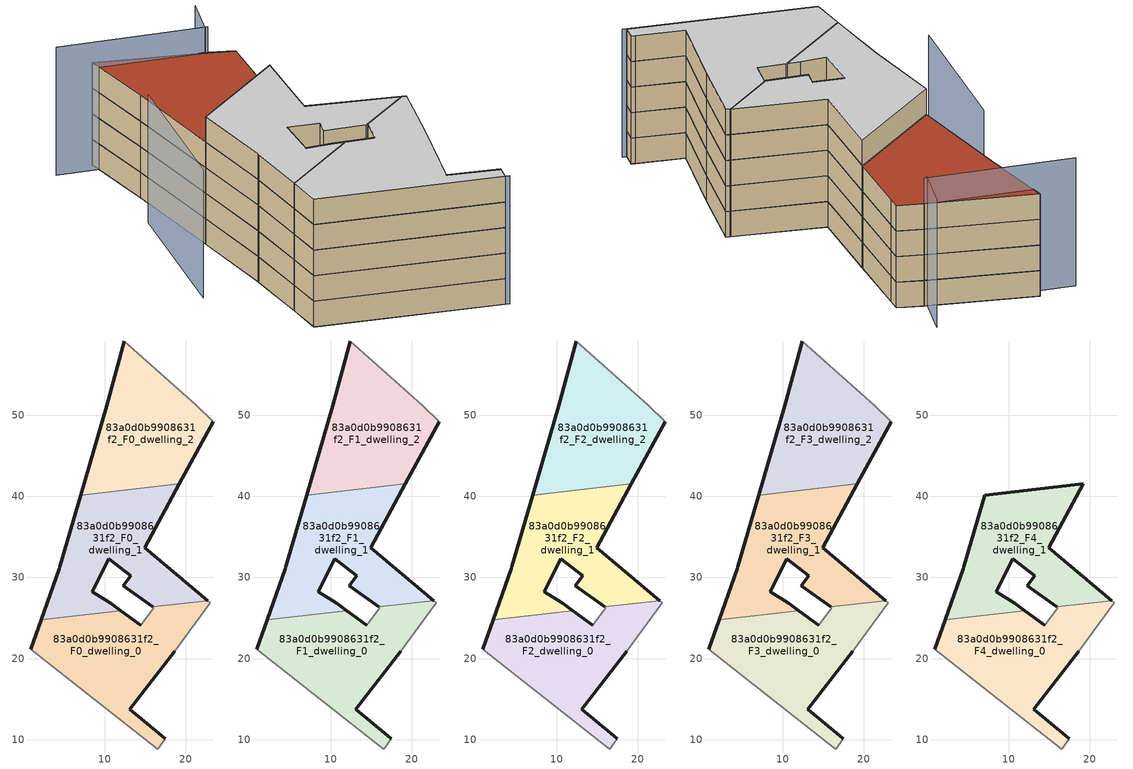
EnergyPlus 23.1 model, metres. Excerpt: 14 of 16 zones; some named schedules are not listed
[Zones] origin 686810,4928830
83a0d0b9908631f2_F0_dwelling_0
 floor ground (EU_floor_Construction): 17.44,10.14 17.06,10.46 13.1,13.74 18.62,20.88 23.03,26.85 22.68,27.14 15.93,26.36 16.04,26.28 14.45,24.09 11.96,25.9 2.16,24.76 0.89,21.17 16.55,8.85 z0
 wall outside (EU_wall_Construction): 0.89,21.17 2.16,24.76 / 11.96,25.9 14.45,24.09 / 18.62,20.88 13.1,13.74 17.06,10.46 17.44,10.14 z0:3
 wall adiabatic (EU_wall_Construction): 17.44,10.14 16.55,8.85 0.89,21.17 / 14.45,24.09 16.04,26.28 15.93,26.36 / 22.68,27.14 23.03,26.85 18.62,20.88 z0:3
 wall to 83a0d0b9908631f2_F0_dwelling_1 (EU_wall_Construction): 2.16,24.76 11.96,25.9 / 15.93,26.36 22.68,27.14 z0:3
83a0d0b9908631f2_F0_dwelling_1
 floor ground (EU_floor_Construction): 22.68,27.14 14.95,33.65 19.21,41.53 7.04,40.12 4.47,31.32 4.39,31.09 2.16,24.76 11.96,25.9 10.72,26.8 8.44,28.26 10.49,32.3 13.18,30.21 12.3,28.99 15.93,26.36 z0
 wall outside (EU_wall_Construction): 15.93,26.36 12.3,28.99 13.18,30.21 10.49,32.3 8.44,28.26 10.72,26.8 11.96,25.9 / 2.16,24.76 4.39,31.09 4.47,31.32 7.04,40.12 / 19.21,41.53 14.95,33.65 22.68,27.14 z0:3
 wall to 83a0d0b9908631f2_F0_dwelling_2 (EU_wall_Construction): 7.04,40.12 19.21,41.53 z0:3
83a0d0b9908631f2_F0_dwelling_2
 floor ground (EU_floor_Construction): 19.21,41.53 22.69,47.97 23.37,49.22 21.3,51.21 12.42,59.14 10.26,51.17 7.04,40.12 z0
 wall outside (EU_wall_Construction): 7.04,40.12 10.26,51.17 12.42,59.14 / 23.37,49.22 22.69,47.97 19.21,41.53 z0:3
 wall adiabatic (EU_wall_Construction): 12.42,59.14 21.3,51.21 23.37,49.22 z0:3
83a0d0b9908631f2_F1_dwelling_0
 floor to 83a0d0b9908631f2_F0_dwelling_0 (EU_floor_Construction): 17.44,10.14 17.06,10.46 13.1,13.74 18.62,20.88 23.03,26.85 22.68,27.14 15.93,26.36 16.04,26.28 14.45,24.09 11.96,25.9 2.16,24.76 0.89,21.17 16.55,8.85 z3
 wall outside (EU_wall_Construction): 0.89,21.17 2.16,24.76 / 11.96,25.9 14.45,24.09 / 18.62,20.88 13.1,13.74 17.06,10.46 17.44,10.14 z3:6
 wall adiabatic (EU_wall_Construction): 17.44,10.14 16.55,8.85 0.89,21.17 / 14.45,24.09 16.04,26.28 15.93,26.36 / 22.68,27.14 23.03,26.85 18.62,20.88 z3:6
 wall to 83a0d0b9908631f2_F1_dwelling_1 (EU_wall_Construction): 2.16,24.76 11.96,25.9 / 15.93,26.36 22.68,27.14 z3:6
83a0d0b9908631f2_F1_dwelling_1
 floor to 83a0d0b9908631f2_F0_dwelling_1 (EU_floor_Construction): 22.68,27.14 14.95,33.65 19.21,41.53 7.04,40.12 4.47,31.32 4.39,31.09 2.16,24.76 11.96,25.9 10.72,26.8 8.44,28.26 10.49,32.3 13.18,30.21 12.3,28.99 15.93,26.36 z3
 wall outside (EU_wall_Construction): 15.93,26.36 12.3,28.99 13.18,30.21 10.49,32.3 8.44,28.26 10.72,26.8 11.96,25.9 / 2.16,24.76 4.39,31.09 4.47,31.32 7.04,40.12 / 19.21,41.53 14.95,33.65 22.68,27.14 z3:6
 wall to 83a0d0b9908631f2_F1_dwelling_2 (EU_wall_Construction): 7.04,40.12 19.21,41.53 z3:6
83a0d0b9908631f2_F1_dwelling_2
 floor to 83a0d0b9908631f2_F0_dwelling_2 (EU_floor_Construction): 19.21,41.53 22.69,47.97 23.37,49.22 21.3,51.21 12.42,59.14 10.26,51.17 7.04,40.12 z3
 wall outside (EU_wall_Construction): 7.04,40.12 10.26,51.17 12.42,59.14 / 23.37,49.22 22.69,47.97 19.21,41.53 z3:6
 wall adiabatic (EU_wall_Construction): 12.42,59.14 21.3,51.21 23.37,49.22 z3:6
83a0d0b9908631f2_F2_dwelling_0
 floor to 83a0d0b9908631f2_F1_dwelling_0 (EU_floor_Construction): 17.44,10.14 17.06,10.46 13.1,13.74 18.62,20.88 23.03,26.85 22.68,27.14 15.93,26.36 16.04,26.28 14.45,24.09 11.96,25.9 2.16,24.76 0.89,21.17 16.55,8.85 z6
 wall outside (EU_wall_Construction): 0.89,21.17 2.16,24.76 / 11.96,25.9 14.45,24.09 / 18.62,20.88 13.1,13.74 17.06,10.46 17.44,10.14 z6:9
 wall adiabatic (EU_wall_Construction): 17.44,10.14 16.55,8.85 0.89,21.17 / 14.45,24.09 16.04,26.28 15.93,26.36 / 22.68,27.14 23.03,26.85 18.62,20.88 z6:9
 wall to 83a0d0b9908631f2_F2_dwelling_1 (EU_wall_Construction): 2.16,24.76 11.96,25.9 / 15.93,26.36 22.68,27.14 z6:9
83a0d0b9908631f2_F2_dwelling_1
 floor to 83a0d0b9908631f2_F1_dwelling_1 (EU_floor_Construction): 22.68,27.14 14.95,33.65 19.21,41.53 7.04,40.12 4.47,31.32 4.39,31.09 2.16,24.76 11.96,25.9 10.72,26.8 8.44,28.26 10.49,32.3 13.18,30.21 12.3,28.99 15.93,26.36 z6
 wall outside (EU_wall_Construction): 15.93,26.36 12.3,28.99 13.18,30.21 10.49,32.3 8.44,28.26 10.72,26.8 11.96,25.9 / 2.16,24.76 4.39,31.09 4.47,31.32 7.04,40.12 / 19.21,41.53 14.95,33.65 22.68,27.14 z6:9
 wall to 83a0d0b9908631f2_F2_dwelling_2 (EU_wall_Construction): 7.04,40.12 19.21,41.53 z6:9
83a0d0b9908631f2_F2_dwelling_2
 floor to 83a0d0b9908631f2_F1_dwelling_2 (EU_floor_Construction): 19.21,41.53 22.69,47.97 23.37,49.22 21.3,51.21 12.42,59.14 10.26,51.17 7.04,40.12 z6
 wall outside (EU_wall_Construction): 7.04,40.12 10.26,51.17 12.42,59.14 / 23.37,49.22 22.69,47.97 19.21,41.53 z6:9
 wall adiabatic (EU_wall_Construction): 12.42,59.14 21.3,51.21 23.37,49.22 z6:9
83a0d0b9908631f2_F3_dwelling_0
 floor to 83a0d0b9908631f2_F2_dwelling_0 (EU_floor_Construction): 17.44,10.14 17.06,10.46 13.1,13.74 18.62,20.88 23.03,26.85 22.68,27.14 15.93,26.36 16.04,26.28 14.45,24.09 11.96,25.9 2.16,24.76 0.89,21.17 16.55,8.85 z9
 wall outside (EU_wall_Construction): 0.89,21.17 2.16,24.76 / 11.96,25.9 14.45,24.09 / 18.62,20.88 13.1,13.74 17.06,10.46 17.44,10.14 z9:12
 wall adiabatic (EU_wall_Construction): 17.44,10.14 16.55,8.85 0.89,21.17 / 14.45,24.09 16.04,26.28 15.93,26.36 / 22.68,27.14 23.03,26.85 18.62,20.88 z9:12
 wall to 83a0d0b9908631f2_F3_dwelling_1 (EU_wall_Construction): 2.16,24.76 11.96,25.9 / 15.93,26.36 22.68,27.14 z9:12
83a0d0b9908631f2_F3_dwelling_1
 floor to 83a0d0b9908631f2_F2_dwelling_1 (EU_floor_Construction): 22.68,27.14 14.95,33.65 19.21,41.53 7.04,40.12 4.47,31.32 4.39,31.09 2.16,24.76 11.96,25.9 10.72,26.8 8.44,28.26 10.49,32.3 13.18,30.21 12.3,28.99 15.93,26.36 z9
 wall outside (EU_wall_Construction): 15.93,26.36 12.3,28.99 13.18,30.21 10.49,32.3 8.44,28.26 10.72,26.8 11.96,25.9 / 2.16,24.76 4.39,31.09 4.47,31.32 7.04,40.12 / 19.21,41.53 14.95,33.65 22.68,27.14 z9:12
 wall to 83a0d0b9908631f2_F3_dwelling_2 (EU_wall_Construction): 7.04,40.12 19.21,41.53 z9:12
83a0d0b9908631f2_F3_dwelling_2
 floor to 83a0d0b9908631f2_F2_dwelling_2 (EU_floor_Construction): 19.21,41.53 22.69,47.97 23.37,49.22 21.3,51.21 12.42,59.14 10.26,51.17 7.04,40.12 z9
 wall outside (EU_wall_Construction): 7.04,40.12 10.26,51.17 12.42,59.14 / 23.37,49.22 22.69,47.97 19.21,41.53 z9:12
 wall adiabatic (EU_wall_Construction): 12.42,59.14 21.3,51.21 23.37,49.22 z9:12
 roof outside (EU_roof_Construction): 21.3,51.21 23.37,49.22 22.69,47.97 19.21,41.53 7.04,40.12 10.26,51.17 12.42,59.14 z12
83a0d0b9908631f2_F4_dwelling_0
 floor to 83a0d0b9908631f2_F3_dwelling_0 (EU_floor_Construction): 17.44,10.14 17.06,10.46 13.1,13.74 18.62,20.88 23.03,26.85 22.68,27.14 15.93,26.36 16.04,26.28 14.45,24.09 11.96,25.9 2.16,24.76 0.89,21.17 16.55,8.85 z12
 wall outside (EU_wall_Construction): 0.89,21.17 2.16,24.76 / 11.96,25.9 14.45,24.09 / 18.62,20.88 13.1,13.74 17.06,10.46 17.44,10.14 z12:15
 wall adiabatic (EU_wall_Construction): 17.44,10.14 16.55,8.85 0.89,21.17 / 14.45,24.09 16.04,26.28 15.93,26.36 / 22.68,27.14 23.03,26.85 18.62,20.88 z12:15
 wall to 83a0d0b9908631f2_F4_dwelling_1 (EU_wall_Construction): 2.16,24.76 11.96,25.9 / 15.93,26.36 22.68,27.14 z12:15
 ceiling to 83a0d0b9908631f2_F5_dwelling_0 (EU_floor_Construction): 23.03,26.85 18.62,20.88 13.1,13.74 17.06,10.46 17.44,10.14 16.55,8.85 0.89,21.17 2.16,24.76 11.96,25.9 14.45,24.09 16.04,26.28 15.93,26.36 22.68,27.14 z15
83a0d0b9908631f2_F4_dwelling_1
 floor to 83a0d0b9908631f2_F3_dwelling_1 (EU_floor_Construction): 22.68,27.14 14.95,33.65 19.21,41.53 7.04,40.12 4.47,31.32 4.39,31.09 2.16,24.76 11.96,25.9 10.72,26.8 8.44,28.26 10.49,32.3 13.18,30.21 12.3,28.99 15.93,26.36 z12
 wall outside (EU_wall_Construction): 15.93,26.36 12.3,28.99 13.18,30.21 10.49,32.3 8.44,28.26 10.72,26.8 11.96,25.9 / 2.16,24.76 4.39,31.09 4.47,31.32 7.04,40.12 19.21,41.53 14.95,33.65 22.68,27.14 z12:15
 ceiling to 83a0d0b9908631f2_F5_dwelling_1 (EU_floor_Construction): 19.21,41.53 14.95,33.65 22.68,27.14 15.93,26.36 12.3,28.99 13.18,30.21 10.49,32.3 8.44,28.26 10.72,26.8 11.96,25.9 2.16,24.76 4.39,31.09 4.47,31.32 7.04,40.12 z15
shading: 0.89,21.17 16.89,8.58 / 20.88,51.21 23.79,54.84 / 21.3,51.21 8.55,60.65 / 6.87,47.42 -1.48,33.66 z0:15
[Building]
EU S2 Campaign: North Axis=0; Terrain=City; Solar Distribution=FullExterior
[Site:Location]
Bologna: Latitude=44.5; Longitude=11.25; Time Zone=1; Elevation=37
[SizingPeriod:WeatherFileDays]
AnnualSizingPeriod: Begin Month=1; Begin Day of Month=1; End Month=12; End Day of Month=31; Day of Week for Start Day=Monday; Use Weather File Daylight Saving Period=No; Use Weather File Rain and Snow Indicators=No
[MATERIAL]
EU_InternalMass_Material: Roughness=MediumRough; Thickness=0.1; Conductivity=1; Density=1800; Specific Heat=900; Thermal Absorptance=0.9; Solar Absorptance=0.7; Visible Absorptance=0.7
[MATERIAL:NOMASS] Roughness=MediumRough; Thermal Absorptance=0.9; Solar Absorptance=0.7; Visible Absorptance=0.7
Name | Thermal Resistance
EU_wall_NoMass | 0.905828
EU_roof_NoMass | 0.37593
EU_floor_NoMass | 0.67114
[CONSTRUCTION]
EU_wall_Construction: EU_wall_NoMass
EU_roof_Construction: EU_roof_NoMass
EU_floor_Construction: EU_floor_NoMass
EU_InternalMass_Construction: EU_InternalMass_Material
[ZONE] Type=1; Multiplier=1; Ceiling Height=autocalculate; Floor Area=autocalculate; Part of Total Floor Area=Yes
Name | Volume
83a0d0b9908631f2_F0_dwelling_0 | 523.082
83a0d0b9908631f2_F1_dwelling_0; 83a0d0b9908631f2_F2_dwelling_0; 83a0d0b9908631f2_F3_dwelling_0; 83a0d0b9908631f2_F4_dwelling_0 | 523.08
83a0d0b9908631f2_F0_dwelling_1 | 523.103
83a0d0b9908631f2_F1_dwelling_1; 83a0d0b9908631f2_F2_dwelling_1; 83a0d0b9908631f2_F3_dwelling_1; 83a0d0b9908631f2_F4_dwelling_1 | 523.101
83a0d0b9908631f2_F0_dwelling_2 | 523.088
83a0d0b9908631f2_F1_dwelling_2; 83a0d0b9908631f2_F2_dwelling_2; 83a0d0b9908631f2_F3_dwelling_2 | 523.089
[INTERNALMASS] Construction=EU_InternalMass_Construction
Name | Zone or ZoneList | Surface Area
83a0d0b9908631f2_F0_dwelling_0_EU_InternalMass | 83a0d0b9908631f2_F0_dwelling_0 | 174.36
83a0d0b9908631f2_F0_dwelling_1_EU_InternalMass | 83a0d0b9908631f2_F0_dwelling_1 | 174.367
83a0d0b9908631f2_F0_dwelling_2_EU_InternalMass | 83a0d0b9908631f2_F0_dwelling_2 | 174.363
83a0d0b9908631f2_F1_dwelling_0_EU_InternalMass | 83a0d0b9908631f2_F1_dwelling_0 | 174.36
83a0d0b9908631f2_F1_dwelling_1_EU_InternalMass | 83a0d0b9908631f2_F1_dwelling_1 | 174.367
83a0d0b9908631f2_F1_dwelling_2_EU_InternalMass | 83a0d0b9908631f2_F1_dwelling_2 | 174.363
83a0d0b9908631f2_F2_dwelling_0_EU_InternalMass | 83a0d0b9908631f2_F2_dwelling_0 | 174.36
83a0d0b9908631f2_F2_dwelling_1_EU_InternalMass | 83a0d0b9908631f2_F2_dwelling_1 | 174.367
83a0d0b9908631f2_F2_dwelling_2_EU_InternalMass | 83a0d0b9908631f2_F2_dwelling_2 | 174.363
83a0d0b9908631f2_F3_dwelling_0_EU_InternalMass | 83a0d0b9908631f2_F3_dwelling_0 | 174.36
83a0d0b9908631f2_F3_dwelling_1_EU_InternalMass | 83a0d0b9908631f2_F3_dwelling_1 | 174.367
83a0d0b9908631f2_F3_dwelling_2_EU_InternalMass | 83a0d0b9908631f2_F3_dwelling_2 | 174.363
83a0d0b9908631f2_F4_dwelling_0_EU_InternalMass | 83a0d0b9908631f2_F4_dwelling_0 | 261.413
83a0d0b9908631f2_F4_dwelling_1_EU_InternalMass | 83a0d0b9908631f2_F4_dwelling_1 | 261.678
[OTHEREQUIPMENT] Fuel Type=Electricity; Design Level Calculation Method=Watts/Area; Power per Zone Floor Area=1; Fraction Latent=0; Fraction Radiant=0; Fraction Lost=0; Carbon Dioxide Generation Rate=0; EndUse Subcategory=EU_Step8_InternalGains
Name | Zone or ZoneList or Space or SpaceList | Schedule
EU_Step8_InternalGain_83a0d0b9908631f2_F0_dwelling_0_f000 | 83a0d0b9908631f2_F0_dwelling_0 | EU_Step8_GainSchedule_83a0d0b9908631f2_F0_dwelling_0_f000
EU_Step8_InternalGain_83a0d0b9908631f2_F0_dwelling_1_f000 | 83a0d0b9908631f2_F0_dwelling_1 | EU_Step8_GainSchedule_83a0d0b9908631f2_F0_dwelling_1_f000
EU_Step8_InternalGain_83a0d0b9908631f2_F0_dwelling_2_f000 | 83a0d0b9908631f2_F0_dwelling_2 | EU_Step8_GainSchedule_83a0d0b9908631f2_F0_dwelling_2_f000
EU_Step8_InternalGain_83a0d0b9908631f2_F1_dwelling_0_f000 | 83a0d0b9908631f2_F1_dwelling_0 | EU_Step8_GainSchedule_83a0d0b9908631f2_F1_dwelling_0_f000
EU_Step8_InternalGain_83a0d0b9908631f2_F1_dwelling_1_f000 | 83a0d0b9908631f2_F1_dwelling_1 | EU_Step8_GainSchedule_83a0d0b9908631f2_F1_dwelling_1_f000
EU_Step8_InternalGain_83a0d0b9908631f2_F1_dwelling_2_f000 | 83a0d0b9908631f2_F1_dwelling_2 | EU_Step8_GainSchedule_83a0d0b9908631f2_F1_dwelling_2_f000
EU_Step8_InternalGain_83a0d0b9908631f2_F2_dwelling_0_f000 | 83a0d0b9908631f2_F2_dwelling_0 | EU_Step8_GainSchedule_83a0d0b9908631f2_F2_dwelling_0_f000
EU_Step8_InternalGain_83a0d0b9908631f2_F2_dwelling_1_f000 | 83a0d0b9908631f2_F2_dwelling_1 | EU_Step8_GainSchedule_83a0d0b9908631f2_F2_dwelling_1_f000
EU_Step8_InternalGain_83a0d0b9908631f2_F2_dwelling_2_f000 | 83a0d0b9908631f2_F2_dwelling_2 | EU_Step8_GainSchedule_83a0d0b9908631f2_F2_dwelling_2_f000
EU_Step8_InternalGain_83a0d0b9908631f2_F3_dwelling_0_f000 | 83a0d0b9908631f2_F3_dwelling_0 | EU_Step8_GainSchedule_83a0d0b9908631f2_F3_dwelling_0_f000
EU_Step8_InternalGain_83a0d0b9908631f2_F3_dwelling_1_f000 | 83a0d0b9908631f2_F3_dwelling_1 | EU_Step8_GainSchedule_83a0d0b9908631f2_F3_dwelling_1_f000
EU_Step8_InternalGain_83a0d0b9908631f2_F3_dwelling_2_f000 | 83a0d0b9908631f2_F3_dwelling_2 | EU_Step8_GainSchedule_83a0d0b9908631f2_F3_dwelling_2_f000
EU_Step8_InternalGain_83a0d0b9908631f2_F4_dwelling_0_f000 | 83a0d0b9908631f2_F4_dwelling_0 | EU_Step8_GainSchedule_83a0d0b9908631f2_F4_dwelling_0_f000
EU_Step8_InternalGain_83a0d0b9908631f2_F4_dwelling_1_f000 | 83a0d0b9908631f2_F4_dwelling_1 | EU_Step8_GainSchedule_83a0d0b9908631f2_F4_dwelling_1_f000
[ZONEVENTILATION:DESIGNFLOWRATE] Schedule=EU_AlwaysOn; Design Flow Rate Calculation Method=AirChanges/Hour; Air Changes per Hour=0.73129; Ventilation Type=Natural; Fan Pressure Rise=0; Fan Total Efficiency=1; Constant Term Coefficient=1; Temperature Term Coefficient=0; Velocity Term Coefficient=0; Velocity Squared Term Coefficient=0; Minimum Indoor Temperature=-100; Maximum Indoor Temperature=100; Delta Temperature=-100; Minimum Outdoor Temperature=-100; Maximum Outdoor Temperature=100; Maximum Wind Speed=40
Name | Zone or ZoneList or Space or SpaceList
EU_ConstantAir_83a0d0b9908631f2_F0_dwelling_0 | 83a0d0b9908631f2_F0_dwelling_0
EU_ConstantAir_83a0d0b9908631f2_F0_dwelling_1 | 83a0d0b9908631f2_F0_dwelling_1
EU_ConstantAir_83a0d0b9908631f2_F0_dwelling_2 | 83a0d0b9908631f2_F0_dwelling_2
EU_ConstantAir_83a0d0b9908631f2_F1_dwelling_0 | 83a0d0b9908631f2_F1_dwelling_0
EU_ConstantAir_83a0d0b9908631f2_F1_dwelling_1 | 83a0d0b9908631f2_F1_dwelling_1
EU_ConstantAir_83a0d0b9908631f2_F1_dwelling_2 | 83a0d0b9908631f2_F1_dwelling_2
EU_ConstantAir_83a0d0b9908631f2_F2_dwelling_0 | 83a0d0b9908631f2_F2_dwelling_0
EU_ConstantAir_83a0d0b9908631f2_F2_dwelling_1 | 83a0d0b9908631f2_F2_dwelling_1
EU_ConstantAir_83a0d0b9908631f2_F2_dwelling_2 | 83a0d0b9908631f2_F2_dwelling_2
EU_ConstantAir_83a0d0b9908631f2_F3_dwelling_0 | 83a0d0b9908631f2_F3_dwelling_0
EU_ConstantAir_83a0d0b9908631f2_F3_dwelling_1 | 83a0d0b9908631f2_F3_dwelling_1
EU_ConstantAir_83a0d0b9908631f2_F3_dwelling_2 | 83a0d0b9908631f2_F3_dwelling_2
EU_ConstantAir_83a0d0b9908631f2_F4_dwelling_0 | 83a0d0b9908631f2_F4_dwelling_0
EU_ConstantAir_83a0d0b9908631f2_F4_dwelling_1 | 83a0d0b9908631f2_F4_dwelling_1
[HVACTEMPLATE:THERMOSTAT] Constant Heating Setpoint=20; Constant Cooling Setpoint=50
EU_HeatOnly_83a0d0b9908631f2_F0_dwelling_0; EU_HeatOnly_83a0d0b9908631f2_F0_dwelling_1; EU_HeatOnly_83a0d0b9908631f2_F0_dwelling_2; EU_HeatOnly_83a0d0b9908631f2_F1_dwelling_0; EU_HeatOnly_83a0d0b9908631f2_F1_dwelling_1; EU_HeatOnly_83a0d0b9908631f2_F1_dwelling_2; EU_HeatOnly_83a0d0b9908631f2_F2_dwelling_0; EU_HeatOnly_83a0d0b9908631f2_F2_dwelling_1; EU_HeatOnly_83a0d0b9908631f2_F2_dwelling_2; EU_HeatOnly_83a0d0b9908631f2_F3_dwelling_0; EU_HeatOnly_83a0d0b9908631f2_F3_dwelling_1; EU_HeatOnly_83a0d0b9908631f2_F3_dwelling_2; EU_HeatOnly_83a0d0b9908631f2_F4_dwelling_0; EU_HeatOnly_83a0d0b9908631f2_F4_dwelling_1; EU_HeatOnly_83a0d0b9908631f2_F5_dwelling_0; EU_HeatOnly_83a0d0b9908631f2_F5_dwelling_1
[HVACTEMPLATE:ZONE:IDEALLOADSAIRSYSTEM] System Availability Schedule=EU_AlwaysOn; Maximum Heating Supply Air Temperature=50; Minimum Cooling Supply Air Temperature=13; Maximum Heating Supply Air Humidity Ratio=0.0156; Minimum Cooling Supply Air Humidity Ratio=0.0077; Heating Limit=NoLimit; Cooling Limit=NoLimit; Heating Availability Schedule=EU_AlwaysOn; Cooling Availability Schedule=EU_CoolingOff; Dehumidification Control Type=ConstantSensibleHeatRatio; Cooling Sensible Heat Ratio=0.7; Dehumidification Setpoint=60; Humidification Control Type=None; Humidification Setpoint=30; Outdoor Air Method=None; Outdoor Air Flow Rate per Person=0.00944; Outdoor Air Flow Rate per Zone Floor Area=0; Outdoor Air Flow Rate per Zone=0; Demand Controlled Ventilation Type=None; Outdoor Air Economizer Type=NoEconomizer; Heat Recovery Type=None; Sensible Heat Recovery Effectiveness=0.7; Latent Heat Recovery Effectiveness=0.65
Name | Template Thermostat
83a0d0b9908631f2_F0_dwelling_0 | EU_HeatOnly_83a0d0b9908631f2_F0_dwelling_0
83a0d0b9908631f2_F0_dwelling_1 | EU_HeatOnly_83a0d0b9908631f2_F0_dwelling_1
83a0d0b9908631f2_F0_dwelling_2 | EU_HeatOnly_83a0d0b9908631f2_F0_dwelling_2
83a0d0b9908631f2_F1_dwelling_0 | EU_HeatOnly_83a0d0b9908631f2_F1_dwelling_0
83a0d0b9908631f2_F1_dwelling_1 | EU_HeatOnly_83a0d0b9908631f2_F1_dwelling_1
83a0d0b9908631f2_F1_dwelling_2 | EU_HeatOnly_83a0d0b9908631f2_F1_dwelling_2
83a0d0b9908631f2_F2_dwelling_0 | EU_HeatOnly_83a0d0b9908631f2_F2_dwelling_0
83a0d0b9908631f2_F2_dwelling_1 | EU_HeatOnly_83a0d0b9908631f2_F2_dwelling_1
83a0d0b9908631f2_F2_dwelling_2 | EU_HeatOnly_83a0d0b9908631f2_F2_dwelling_2
83a0d0b9908631f2_F3_dwelling_0 | EU_HeatOnly_83a0d0b9908631f2_F3_dwelling_0
83a0d0b9908631f2_F3_dwelling_1 | EU_HeatOnly_83a0d0b9908631f2_F3_dwelling_1
83a0d0b9908631f2_F3_dwelling_2 | EU_HeatOnly_83a0d0b9908631f2_F3_dwelling_2
83a0d0b9908631f2_F4_dwelling_0 | EU_HeatOnly_83a0d0b9908631f2_F4_dwelling_0
83a0d0b9908631f2_F4_dwelling_1 | EU_HeatOnly_83a0d0b9908631f2_F4_dwelling_1
